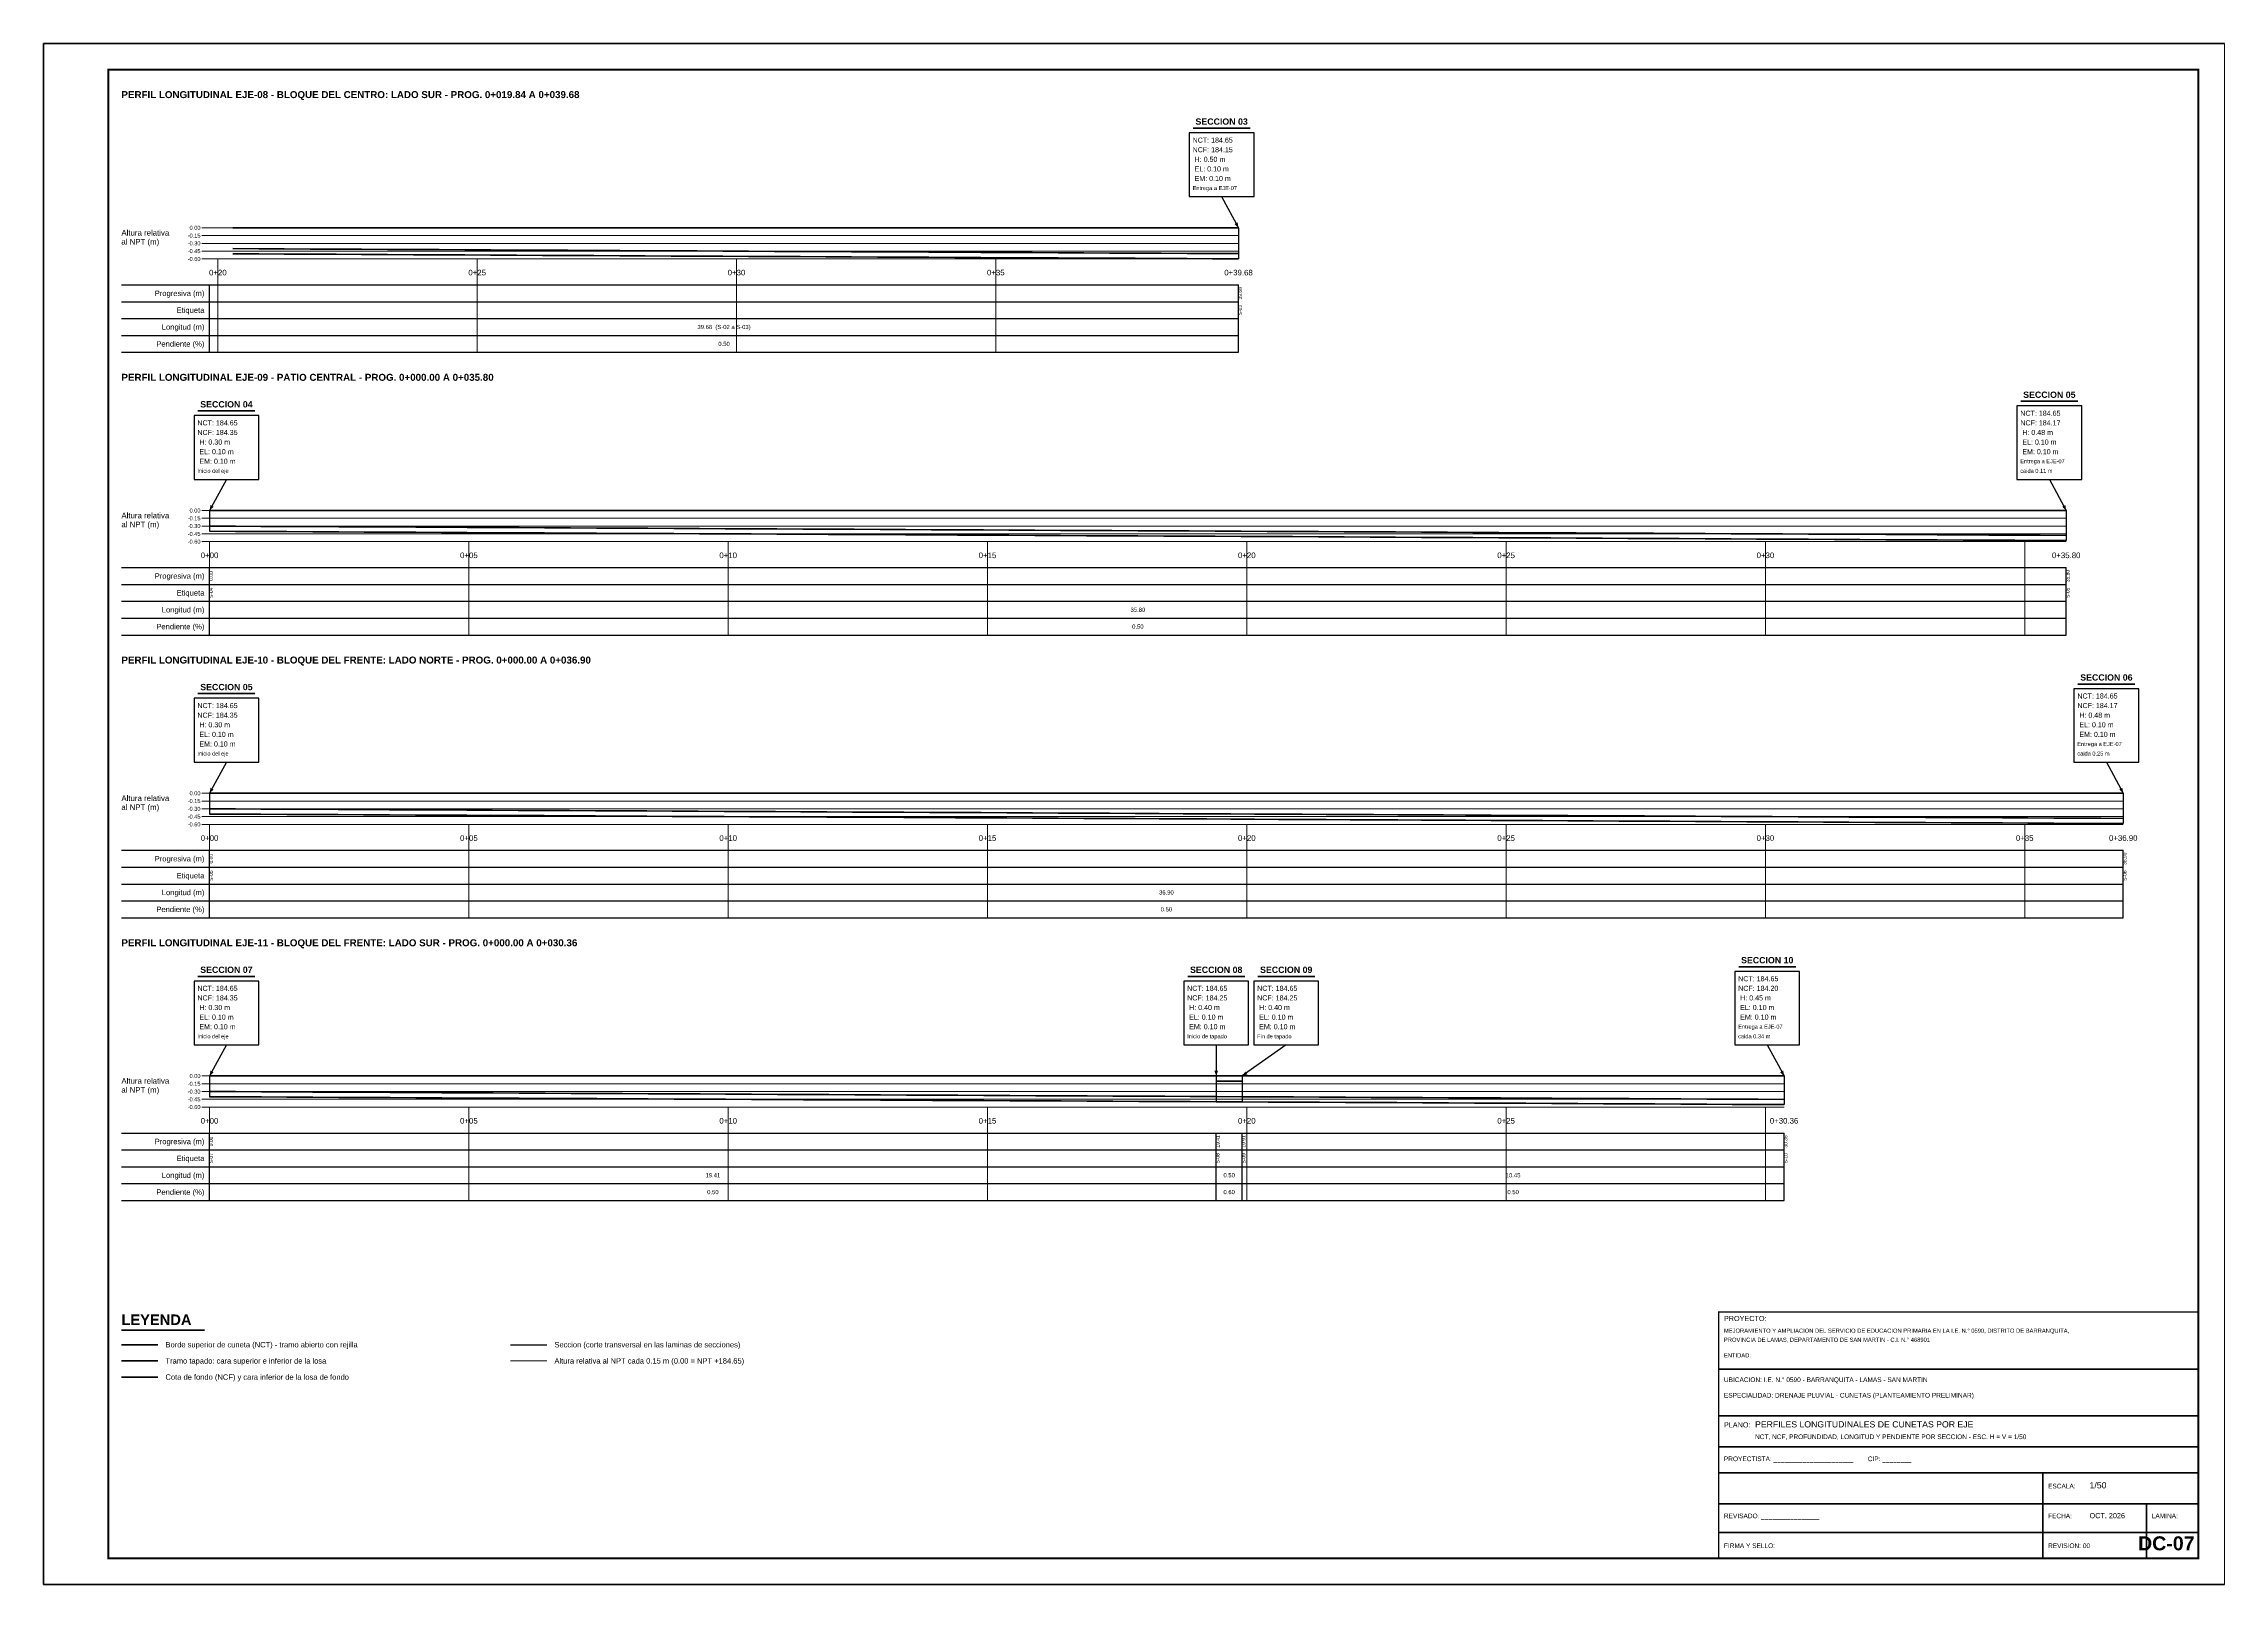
# Paper-space layout 'DC-07' of a CAD drawing. Header units: metres, sheet in millimetres. Extents: x 0 to 841, y 0 to 594.
# The model-space entities are those that its viewports show. They can reach past a viewport. Long polylines and large blocks are cut down to what shows.
import ezdxf
from ezdxf.enums import TextEntityAlignment as Align

# ---------------------------------------------------------------- set-up
doc = ezdxf.new("R2010")
doc.units = ezdxf.units.M
doc.header["$LTSCALE"] = 0.25
for name, color, linetype, lineweight in [('GRILLA', 9, 'CONTINUOUS', 13), ('MARCO', 7, 'CONTINUOUS', 50), ('PERF-FONDO', 6, 'CONTINUOUS', 35), ('PERF-NCT', 5, 'CONTINUOUS', 35), ('PERF-REF', 9, 'CONTINUOUS', 9), ('PERF-SECCION', 1, 'CONTINUOUS', 25), ('PERF-TAPA', 3, 'CONTINUOUS', 35), ('ROTULO', 7, 'CONTINUOUS', 35), ('TITULOS', 160, 'CONTINUOUS', 35)]:
    doc.layers.add(name, color=color, linetype=linetype, lineweight=lineweight)
for name, color, linetype in [('GUITARRA', 8, 'CONTINUOUS'), ('LEYENDA', 7, 'CONTINUOUS'), ('PERF-CAJA', 7, 'CONTINUOUS'), ('ROTULO-TEXTO', 7, 'CONTINUOUS'), ('TEXTOS', 7, 'CONTINUOUS')]:
    doc.layers.add(name, color=color, linetype=linetype)
doc.styles.get("Standard").update_dxf_attribs({"font": 'arial.ttf'})
doc.styles.add('TITULOS', font='arialbd.ttf')

msp = doc.modelspace()

# ---------------------------------------------------------------- linework, layer by layer
at = {"layer": 'GRILLA'}
for p, q in [((355054.265, 9249561.55), (355054.265, 9249559.75)), ((355059.265, 9249561.55), (355059.265, 9249559.75)), ((355064.265, 9249561.55), (355064.265, 9249559.75)), ((355069.265, 9249561.55), (355069.265, 9249559.75)), ((355054.105, 9249556.1), (355054.105, 9249554.3)), ((355059.105, 9249556.1), (355059.105, 9249554.3)), ((355064.105, 9249556.1), (355064.105, 9249554.3)), ((355069.105, 9249556.1), (355069.105, 9249554.3)), ((355074.105, 9249556.1), (355074.105, 9249554.3)), ((355079.105, 9249556.1), (355079.105, 9249554.3)), ((355084.105, 9249556.1), (355084.105, 9249554.3)), ((355089.105, 9249556.1), (355089.105, 9249554.3)), ((355054.105, 9249550.65), (355054.105, 9249548.85)), ((355059.105, 9249550.65), (355059.105, 9249548.85)), ((355064.105, 9249550.65), (355064.105, 9249548.85)), ((355069.105, 9249550.65), (355069.105, 9249548.85)), ((355074.105, 9249550.65), (355074.105, 9249548.85)), ((355079.105, 9249550.65), (355079.105, 9249548.85)), ((355084.105, 9249550.65), (355084.105, 9249548.85)), ((355089.105, 9249550.65), (355089.105, 9249548.85)), ((355054.105, 9249545.2), (355054.105, 9249543.4)), ((355059.105, 9249545.2), (355059.105, 9249543.4)), ((355064.105, 9249545.2), (355064.105, 9249543.4)), ((355069.105, 9249545.2), (355069.105, 9249543.4)), ((355074.105, 9249545.2), (355074.105, 9249543.4)), ((355079.105, 9249545.2), (355079.105, 9249543.4)), ((355084.105, 9249545.2), (355084.105, 9249543.4))]:
    msp.add_line(p, q, dxfattribs=at)
at = {"layer": 'GUITARRA'}
for p, q in [((355052.405, 9249561.05), (355073.945, 9249561.05)), ((355054.105, 9249559.75), (355054.105, 9249561.05)), ((355073.945, 9249559.75), (355073.945, 9249561.05)), ((355052.405, 9249560.725), (355073.945, 9249560.725)), ((355052.405, 9249560.4), (355073.945, 9249560.4)), ((355052.405, 9249560.075), (355073.945, 9249560.075)), ((355052.405, 9249559.75), (355073.945, 9249559.75)), ((355052.405, 9249555.6), (355089.905, 9249555.6)), ((355054.105, 9249554.3), (355054.105, 9249555.6)), ((355054.105, 9249554.3), (355054.105, 9249555.6)), ((355089.905, 9249554.3), (355089.905, 9249555.6)), ((355052.405, 9249555.275), (355089.905, 9249555.275)), ((355052.405, 9249554.95), (355089.905, 9249554.95)), ((355052.405, 9249554.625), (355089.905, 9249554.625)), ((355052.405, 9249554.3), (355089.905, 9249554.3)), ((355052.405, 9249550.15), (355091.005, 9249550.15)), ((355054.105, 9249548.85), (355054.105, 9249550.15)), ((355054.105, 9249548.85), (355054.105, 9249550.15)), ((355091.005, 9249548.85), (355091.005, 9249550.15)), ((355052.405, 9249549.825), (355091.005, 9249549.825)), ((355052.405, 9249549.5), (355091.005, 9249549.5)), ((355052.405, 9249549.175), (355091.005, 9249549.175)), ((355052.405, 9249548.85), (355091.005, 9249548.85)), ((355052.405, 9249544.7), (355084.465, 9249544.7)), ((355054.105, 9249543.4), (355054.105, 9249544.7)), ((355054.105, 9249543.4), (355054.105, 9249544.7)), ((355073.515, 9249543.4), (355073.515, 9249544.7)), ((355074.015, 9249543.4), (355074.015, 9249544.7)), ((355084.465, 9249543.4), (355084.465, 9249544.7)), ((355052.405, 9249544.375), (355084.465, 9249544.375)), ((355052.405, 9249544.05), (355084.465, 9249544.05)), ((355052.405, 9249543.725), (355084.465, 9249543.725)), ((355052.405, 9249543.4), (355084.465, 9249543.4))]:
    msp.add_line(p, q, dxfattribs=at)
at = {"layer": 'MARCO'}
msp.add_lwpolyline([(355050.905, 9249536), (355092.955, 9249536), (355092.955, 9249565.7), (355050.905, 9249565.7)], close=True, dxfattribs=at)
at = {"layer": 'MARCO', "const_width": 0.04}
msp.add_lwpolyline([(355052.155, 9249536.5), (355092.455, 9249536.5), (355092.455, 9249565.2), (355052.155, 9249565.2)], close=True, dxfattribs=at)
at = {"layer": 'PERF-CAJA'}
for p, q in [((355073.62, 9249562.75), (355073.945, 9249562.15)), ((355054.43, 9249557.3), (355054.105, 9249556.7)), ((355089.58, 9249557.3), (355089.905, 9249556.7)), ((355054.43, 9249551.85), (355054.105, 9249551.25)), ((355090.68, 9249551.85), (355091.005, 9249551.25)), ((355054.43, 9249546.4), (355054.105, 9249545.8)), ((355073.515, 9249546.4), (355073.515, 9249545.8)), ((355074.865, 9249546.4), (355074.015, 9249545.8)), ((355084.14, 9249546.4), (355084.465, 9249545.8))]:
    msp.add_line(p, q, dxfattribs=at)
for points in [[(355072.995, 9249562.75), (355074.245, 9249562.75), (355074.245, 9249563.98), (355072.995, 9249563.98)], [(355053.805, 9249557.3), (355055.055, 9249557.3), (355055.055, 9249558.53), (355053.805, 9249558.53)], [(355088.955, 9249557.3), (355090.205, 9249557.3), (355090.205, 9249558.715), (355088.955, 9249558.715)], [(355053.805, 9249551.85), (355055.055, 9249551.85), (355055.055, 9249553.08), (355053.805, 9249553.08)], [(355090.055, 9249551.85), (355091.305, 9249551.85), (355091.305, 9249553.265), (355090.055, 9249553.265)], [(355053.805, 9249546.4), (355055.055, 9249546.4), (355055.055, 9249547.63), (355053.805, 9249547.63)], [(355072.89, 9249546.4), (355074.14, 9249546.4), (355074.14, 9249547.63), (355072.89, 9249547.63)], [(355074.24, 9249546.4), (355075.49, 9249546.4), (355075.49, 9249547.63), (355074.24, 9249547.63)], [(355083.515, 9249546.4), (355084.765, 9249546.4), (355084.765, 9249547.815), (355083.515, 9249547.815)]]:
    msp.add_lwpolyline(points, close=True, dxfattribs=at)
for points in [[(355073.945, 9249562.15), (355073.928, 9249562.255), (355073.867, 9249562.221)], [(355054.105, 9249556.7), (355054.183, 9249556.771), (355054.122, 9249556.805)], [(355089.905, 9249556.7), (355089.888, 9249556.805), (355089.827, 9249556.771)], [(355054.105, 9249551.25), (355054.183, 9249551.321), (355054.122, 9249551.355)], [(355091.005, 9249551.25), (355090.988, 9249551.355), (355090.927, 9249551.321)], [(355054.105, 9249545.8), (355054.183, 9249545.871), (355054.122, 9249545.905)], [(355073.515, 9249545.8), (355073.55, 9249545.9), (355073.48, 9249545.9)], [(355074.015, 9249545.8), (355074.117, 9249545.829), (355074.077, 9249545.886)], [(355084.465, 9249545.8), (355084.448, 9249545.905), (355084.387, 9249545.871)]]:
    msp.add_solid(points, dxfattribs=at)
at = {"layer": 'PERF-FONDO'}
msp.add_line((355052.405, 9249539.996), (355053.105, 9249539.996), dxfattribs=at)
for points in [[(355054.555, 9249561.749), (355055.055, 9249561.746), (355055.545, 9249561.744), (355056.045, 9249561.741), (355056.545, 9249561.739), (355057.035, 9249561.736), (355057.535, 9249561.734), (355058.035, 9249561.731), (355058.535, 9249561.729), (355059.025, 9249561.726), (355059.525, 9249561.724), (355060.025, 9249561.721), (355060.525, 9249561.719), (355061.015, 9249561.716), (355061.515, 9249561.714), (355062.015, 9249561.711), (355062.505, 9249561.709), (355063.005, 9249561.706), (355063.505, 9249561.704), (355064.005, 9249561.701), (355064.495, 9249561.699), (355064.995, 9249561.696), (355065.495, 9249561.694), (355065.985, 9249561.691), (355066.485, 9249561.689), (355066.985, 9249561.686), (355067.485, 9249561.684), (355067.975, 9249561.681), (355068.475, 9249561.679), (355068.975, 9249561.676), (355069.475, 9249561.674), (355069.965, 9249561.671), (355070.465, 9249561.669), (355070.965, 9249561.667), (355071.455, 9249561.664), (355071.955, 9249561.662), (355072.455, 9249561.659), (355072.955, 9249561.657), (355073.445, 9249561.654), (355073.945, 9249561.652)], [(355054.555, 9249561.649), (355055.055, 9249561.646), (355055.545, 9249561.644), (355056.045, 9249561.641), (355056.545, 9249561.639), (355057.035, 9249561.636), (355057.535, 9249561.634), (355058.035, 9249561.631), (355058.535, 9249561.629), (355059.025, 9249561.626), (355059.525, 9249561.624), (355060.025, 9249561.621), (355060.525, 9249561.619), (355061.015, 9249561.616), (355061.515, 9249561.614), (355062.015, 9249561.611), (355062.505, 9249561.609), (355063.005, 9249561.606), (355063.505, 9249561.604), (355064.005, 9249561.601), (355064.495, 9249561.599), (355064.995, 9249561.596), (355065.495, 9249561.594), (355065.985, 9249561.591), (355066.485, 9249561.589), (355066.985, 9249561.586), (355067.485, 9249561.584), (355067.975, 9249561.581), (355068.475, 9249561.579), (355068.975, 9249561.576), (355069.475, 9249561.574), (355069.965, 9249561.571), (355070.465, 9249561.569), (355070.965, 9249561.567), (355071.455, 9249561.564), (355071.955, 9249561.562), (355072.455, 9249561.559), (355072.955, 9249561.557), (355073.445, 9249561.554), (355073.945, 9249561.552)], [(355054.105, 9249556.4), (355054.605, 9249556.398), (355055.095, 9249556.395), (355055.595, 9249556.393), (355056.095, 9249556.39), (355056.595, 9249556.388), (355057.085, 9249556.385), (355057.585, 9249556.383), (355058.085, 9249556.38), (355058.575, 9249556.378), (355059.075, 9249556.375), (355059.575, 9249556.373), (355060.075, 9249556.37), (355060.565, 9249556.368), (355061.065, 9249556.365), (355061.565, 9249556.363), (355062.065, 9249556.36), (355062.555, 9249556.358), (355063.055, 9249556.355), (355063.555, 9249556.353), (355064.045, 9249556.35), (355064.545, 9249556.348), (355065.045, 9249556.345), (355065.545, 9249556.343), (355066.035, 9249556.34), (355066.535, 9249556.338), (355067.035, 9249556.335), (355067.525, 9249556.333), (355068.025, 9249556.33), (355068.525, 9249556.328), (355069.025, 9249556.325), (355069.515, 9249556.323), (355070.015, 9249556.32), (355070.515, 9249556.318), (355071.015, 9249556.315), (355071.505, 9249556.313), (355072.005, 9249556.31), (355072.505, 9249556.308), (355072.995, 9249556.306), (355073.495, 9249556.303), (355073.995, 9249556.301), (355074.495, 9249556.298), (355074.985, 9249556.296), (355075.485, 9249556.293), (355075.985, 9249556.291), (355076.485, 9249556.288), (355076.975, 9249556.286), (355077.475, 9249556.283), (355077.975, 9249556.281), (355078.465, 9249556.278), (355078.965, 9249556.276), (355079.465, 9249556.273), (355079.965, 9249556.271), (355080.455, 9249556.268), (355080.955, 9249556.266), (355081.455, 9249556.263), (355081.945, 9249556.261), (355082.445, 9249556.258), (355082.945, 9249556.256), (355083.445, 9249556.253), (355083.935, 9249556.251), (355084.435, 9249556.248), (355084.935, 9249556.246), (355085.435, 9249556.243), (355085.925, 9249556.241), (355086.425, 9249556.238), (355086.925, 9249556.236), (355087.415, 9249556.233), (355087.915, 9249556.231), (355088.415, 9249556.228), (355088.915, 9249556.226), (355089.405, 9249556.223), (355089.905, 9249556.221)], [(355054.105, 9249556.3), (355054.605, 9249556.298), (355055.095, 9249556.295), (355055.595, 9249556.293), (355056.095, 9249556.29), (355056.595, 9249556.288), (355057.085, 9249556.285), (355057.585, 9249556.283), (355058.085, 9249556.28), (355058.575, 9249556.278), (355059.075, 9249556.275), (355059.575, 9249556.273), (355060.075, 9249556.27), (355060.565, 9249556.268), (355061.065, 9249556.265), (355061.565, 9249556.263), (355062.065, 9249556.26), (355062.555, 9249556.258), (355063.055, 9249556.255), (355063.555, 9249556.253), (355064.045, 9249556.25), (355064.545, 9249556.248), (355065.045, 9249556.245), (355065.545, 9249556.243), (355066.035, 9249556.24), (355066.535, 9249556.238), (355067.035, 9249556.235), (355067.525, 9249556.233), (355068.025, 9249556.23), (355068.525, 9249556.228), (355069.025, 9249556.225), (355069.515, 9249556.223), (355070.015, 9249556.22), (355070.515, 9249556.218), (355071.015, 9249556.215), (355071.505, 9249556.213), (355072.005, 9249556.21), (355072.505, 9249556.208), (355072.995, 9249556.206), (355073.495, 9249556.203), (355073.995, 9249556.201), (355074.495, 9249556.198), (355074.985, 9249556.196), (355075.485, 9249556.193), (355075.985, 9249556.191), (355076.485, 9249556.188), (355076.975, 9249556.186), (355077.475, 9249556.183), (355077.975, 9249556.181), (355078.465, 9249556.178), (355078.965, 9249556.176), (355079.465, 9249556.173), (355079.965, 9249556.171), (355080.455, 9249556.168), (355080.955, 9249556.166), (355081.455, 9249556.163), (355081.945, 9249556.161), (355082.445, 9249556.158), (355082.945, 9249556.156), (355083.445, 9249556.153), (355083.935, 9249556.151), (355084.435, 9249556.148), (355084.935, 9249556.146), (355085.435, 9249556.143), (355085.925, 9249556.141), (355086.425, 9249556.138), (355086.925, 9249556.136), (355087.415, 9249556.133), (355087.915, 9249556.131), (355088.415, 9249556.128), (355088.915, 9249556.126), (355089.405, 9249556.123), (355089.905, 9249556.121)], [(355054.105, 9249550.95), (355054.605, 9249550.948), (355055.095, 9249550.945), (355055.595, 9249550.943), (355056.085, 9249550.94), (355056.585, 9249550.938), (355057.075, 9249550.935), (355057.575, 9249550.933), (355058.075, 9249550.93), (355058.565, 9249550.928), (355059.065, 9249550.925), (355059.555, 9249550.923), (355060.055, 9249550.92), (355060.555, 9249550.918), (355061.045, 9249550.915), (355061.545, 9249550.913), (355062.035, 9249550.91), (355062.535, 9249550.908), (355063.025, 9249550.905), (355063.525, 9249550.903), (355064.025, 9249550.9), (355064.515, 9249550.898), (355065.015, 9249550.895), (355065.505, 9249550.893), (355066.005, 9249550.89), (355066.505, 9249550.888), (355066.995, 9249550.886), (355067.495, 9249550.883), (355067.985, 9249550.881), (355068.485, 9249550.878), (355068.985, 9249550.876), (355069.475, 9249550.873), (355069.975, 9249550.871), (355070.465, 9249550.868), (355070.965, 9249550.866), (355071.455, 9249550.863), (355071.955, 9249550.861), (355072.415, 9249550.858), (355072.875, 9249550.856), (355073.335, 9249550.854), (355073.795, 9249550.852), (355074.255, 9249550.849), (355074.715, 9249550.847), (355075.175, 9249550.845), (355075.635, 9249550.842), (355076.095, 9249550.84), (355076.555, 9249550.838), (355077.015, 9249550.835), (355077.475, 9249550.833), (355077.895, 9249550.831), (355078.325, 9249550.829), (355078.815, 9249550.826), (355079.305, 9249550.824), (355079.805, 9249550.822), (355080.295, 9249550.819), (355080.785, 9249550.817), (355081.285, 9249550.814), (355081.775, 9249550.812), (355082.265, 9249550.809), (355082.755, 9249550.807), (355083.255, 9249550.804), (355083.745, 9249550.802), (355084.235, 9249550.799), (355084.735, 9249550.797), (355085.225, 9249550.794), (355085.715, 9249550.792), (355086.215, 9249550.789), (355086.705, 9249550.787), (355087.195, 9249550.785), (355087.685, 9249550.782), (355088.185, 9249550.78), (355088.675, 9249550.777), (355089.165, 9249550.775), (355089.665, 9249550.772), (355090.155, 9249550.77), (355090.575, 9249550.768), (355091.005, 9249550.766)], [(355054.105, 9249550.85), (355054.605, 9249550.848), (355055.095, 9249550.845), (355055.595, 9249550.843), (355056.085, 9249550.84), (355056.585, 9249550.838), (355057.075, 9249550.835), (355057.575, 9249550.833), (355058.075, 9249550.83), (355058.565, 9249550.828), (355059.065, 9249550.825), (355059.555, 9249550.823), (355060.055, 9249550.82), (355060.555, 9249550.818), (355061.045, 9249550.815), (355061.545, 9249550.813), (355062.035, 9249550.81), (355062.535, 9249550.808), (355063.025, 9249550.805), (355063.525, 9249550.803), (355064.025, 9249550.8), (355064.515, 9249550.798), (355065.015, 9249550.795), (355065.505, 9249550.793), (355066.005, 9249550.79), (355066.505, 9249550.788), (355066.995, 9249550.786), (355067.495, 9249550.783), (355067.985, 9249550.781), (355068.485, 9249550.778), (355068.985, 9249550.776), (355069.475, 9249550.773), (355069.975, 9249550.771), (355070.465, 9249550.768), (355070.965, 9249550.766), (355071.455, 9249550.763), (355071.955, 9249550.761), (355072.415, 9249550.758), (355072.875, 9249550.756), (355073.335, 9249550.754), (355073.795, 9249550.752), (355074.255, 9249550.749), (355074.715, 9249550.747), (355075.175, 9249550.745), (355075.635, 9249550.742), (355076.095, 9249550.74), (355076.555, 9249550.738), (355077.015, 9249550.735), (355077.475, 9249550.733), (355077.895, 9249550.731), (355078.325, 9249550.729), (355078.815, 9249550.726), (355079.305, 9249550.724), (355079.805, 9249550.722), (355080.295, 9249550.719), (355080.785, 9249550.717), (355081.285, 9249550.714), (355081.775, 9249550.712), (355082.265, 9249550.709), (355082.755, 9249550.707), (355083.255, 9249550.704), (355083.745, 9249550.702), (355084.235, 9249550.699), (355084.735, 9249550.697), (355085.225, 9249550.694), (355085.715, 9249550.692), (355086.215, 9249550.689), (355086.705, 9249550.687), (355087.195, 9249550.685), (355087.685, 9249550.682), (355088.185, 9249550.68), (355088.675, 9249550.677), (355089.165, 9249550.675), (355089.665, 9249550.672), (355090.155, 9249550.67), (355090.575, 9249550.668), (355091.005, 9249550.666)], [(355054.105, 9249545.5), (355054.605, 9249545.498), (355055.105, 9249545.495), (355055.595, 9249545.493), (355056.095, 9249545.49), (355056.595, 9249545.488), (355057.095, 9249545.485), (355057.585, 9249545.483), (355058.085, 9249545.48), (355058.585, 9249545.478), (355059.085, 9249545.475), (355059.575, 9249545.473), (355060.075, 9249545.47), (355060.575, 9249545.468), (355061.075, 9249545.465), (355061.575, 9249545.463), (355062.065, 9249545.46), (355062.565, 9249545.458), (355063.065, 9249545.455), (355063.565, 9249545.453), (355064.055, 9249545.45), (355064.555, 9249545.448), (355065.055, 9249545.445), (355065.555, 9249545.443), (355066.045, 9249545.44), (355066.545, 9249545.438), (355067.045, 9249545.435), (355067.545, 9249545.433), (355068.045, 9249545.43), (355068.535, 9249545.428), (355069.035, 9249545.425), (355069.535, 9249545.423), (355070.035, 9249545.42), (355070.525, 9249545.418), (355071.025, 9249545.415), (355071.525, 9249545.413), (355072.025, 9249545.41), (355072.525, 9249545.408), (355073.015, 9249545.405), (355073.515, 9249545.403), (355074.015, 9249545.4), (355074.515, 9249545.398), (355075.005, 9249545.395), (355075.505, 9249545.393), (355076.005, 9249545.391), (355076.505, 9249545.388), (355076.995, 9249545.386), (355077.495, 9249545.383), (355077.995, 9249545.381), (355078.495, 9249545.378), (355078.995, 9249545.376), (355079.485, 9249545.373), (355079.985, 9249545.371), (355080.485, 9249545.368), (355080.985, 9249545.366), (355081.475, 9249545.363), (355081.975, 9249545.361), (355082.475, 9249545.358), (355082.975, 9249545.356), (355083.465, 9249545.353), (355083.965, 9249545.351), (355084.465, 9249545.348)], [(355054.105, 9249545.4), (355054.605, 9249545.398), (355055.105, 9249545.395), (355055.595, 9249545.393), (355056.095, 9249545.39), (355056.595, 9249545.388), (355057.095, 9249545.385), (355057.585, 9249545.383), (355058.085, 9249545.38), (355058.585, 9249545.378), (355059.085, 9249545.375), (355059.575, 9249545.373), (355060.075, 9249545.37), (355060.575, 9249545.368), (355061.075, 9249545.365), (355061.575, 9249545.363), (355062.065, 9249545.36), (355062.565, 9249545.358), (355063.065, 9249545.355), (355063.565, 9249545.353), (355064.055, 9249545.35), (355064.555, 9249545.348), (355065.055, 9249545.345), (355065.555, 9249545.343), (355066.045, 9249545.34), (355066.545, 9249545.338), (355067.045, 9249545.335), (355067.545, 9249545.333), (355068.045, 9249545.33), (355068.535, 9249545.328), (355069.035, 9249545.325), (355069.535, 9249545.323), (355070.035, 9249545.32), (355070.525, 9249545.318), (355071.025, 9249545.315), (355071.525, 9249545.313), (355072.025, 9249545.31), (355072.525, 9249545.308), (355073.015, 9249545.305), (355073.515, 9249545.303), (355074.015, 9249545.3), (355074.515, 9249545.298), (355075.005, 9249545.295), (355075.505, 9249545.293), (355076.005, 9249545.291), (355076.505, 9249545.288), (355076.995, 9249545.286), (355077.495, 9249545.283), (355077.995, 9249545.281), (355078.495, 9249545.278), (355078.995, 9249545.276), (355079.485, 9249545.273), (355079.985, 9249545.271), (355080.485, 9249545.268), (355080.985, 9249545.266), (355081.475, 9249545.263), (355081.975, 9249545.261), (355082.475, 9249545.258), (355082.975, 9249545.256), (355083.465, 9249545.253), (355083.965, 9249545.251), (355084.465, 9249545.248)]]:
    msp.add_lwpolyline(points, dxfattribs=at)
at = {"layer": 'PERF-NCT'}
msp.add_line((355052.405, 9249540.62), (355053.105, 9249540.62), dxfattribs=at)
for points in [[(355054.555, 9249562.15), (355055.055, 9249562.15), (355055.545, 9249562.15), (355056.045, 9249562.15), (355056.545, 9249562.15), (355057.035, 9249562.15), (355057.535, 9249562.15), (355058.035, 9249562.15), (355058.535, 9249562.15), (355059.025, 9249562.15), (355059.525, 9249562.15), (355060.025, 9249562.15), (355060.525, 9249562.15), (355061.015, 9249562.15), (355061.515, 9249562.15), (355062.015, 9249562.15), (355062.505, 9249562.15), (355063.005, 9249562.15), (355063.505, 9249562.15), (355064.005, 9249562.15), (355064.495, 9249562.15), (355064.995, 9249562.15), (355065.495, 9249562.15), (355065.985, 9249562.15), (355066.485, 9249562.15), (355066.985, 9249562.15), (355067.485, 9249562.15), (355067.975, 9249562.15), (355068.475, 9249562.15), (355068.975, 9249562.15), (355069.475, 9249562.15), (355069.965, 9249562.15), (355070.465, 9249562.15), (355070.965, 9249562.15), (355071.455, 9249562.15), (355071.955, 9249562.15), (355072.455, 9249562.15), (355072.955, 9249562.15), (355073.445, 9249562.15), (355073.945, 9249562.15)], [(355054.105, 9249556.7), (355054.605, 9249556.7), (355055.095, 9249556.7), (355055.595, 9249556.7), (355056.095, 9249556.7), (355056.595, 9249556.7), (355057.085, 9249556.7), (355057.585, 9249556.7), (355058.085, 9249556.7), (355058.575, 9249556.7), (355059.075, 9249556.7), (355059.575, 9249556.7), (355060.075, 9249556.7), (355060.565, 9249556.7), (355061.065, 9249556.7), (355061.565, 9249556.7), (355062.065, 9249556.7), (355062.555, 9249556.7), (355063.055, 9249556.7), (355063.555, 9249556.7), (355064.045, 9249556.7), (355064.545, 9249556.7), (355065.045, 9249556.7), (355065.545, 9249556.7), (355066.035, 9249556.7), (355066.535, 9249556.7), (355067.035, 9249556.7), (355067.525, 9249556.7), (355068.025, 9249556.7), (355068.525, 9249556.7), (355069.025, 9249556.7), (355069.515, 9249556.7), (355070.015, 9249556.7), (355070.515, 9249556.7), (355071.015, 9249556.7), (355071.505, 9249556.7), (355072.005, 9249556.7), (355072.505, 9249556.7), (355072.995, 9249556.7), (355073.495, 9249556.7), (355073.995, 9249556.7), (355074.495, 9249556.7), (355074.985, 9249556.7), (355075.485, 9249556.7), (355075.985, 9249556.7), (355076.485, 9249556.7), (355076.975, 9249556.7), (355077.475, 9249556.7), (355077.975, 9249556.7), (355078.465, 9249556.7), (355078.965, 9249556.7), (355079.465, 9249556.7), (355079.965, 9249556.7), (355080.455, 9249556.7), (355080.955, 9249556.7), (355081.455, 9249556.7), (355081.945, 9249556.7), (355082.445, 9249556.7), (355082.945, 9249556.7), (355083.445, 9249556.7), (355083.935, 9249556.7), (355084.435, 9249556.7), (355084.935, 9249556.7), (355085.435, 9249556.7), (355085.925, 9249556.7), (355086.425, 9249556.7), (355086.925, 9249556.7), (355087.415, 9249556.7), (355087.915, 9249556.7), (355088.415, 9249556.7), (355088.915, 9249556.7), (355089.405, 9249556.7), (355089.905, 9249556.7)], [(355054.105, 9249551.25), (355054.605, 9249551.25), (355055.095, 9249551.25), (355055.595, 9249551.25), (355056.085, 9249551.25), (355056.585, 9249551.25), (355057.075, 9249551.25), (355057.575, 9249551.25), (355058.075, 9249551.25), (355058.565, 9249551.25), (355059.065, 9249551.25), (355059.555, 9249551.25), (355060.055, 9249551.25), (355060.555, 9249551.25), (355061.045, 9249551.25), (355061.545, 9249551.25), (355062.035, 9249551.25), (355062.535, 9249551.25), (355063.025, 9249551.25), (355063.525, 9249551.25), (355064.025, 9249551.25), (355064.515, 9249551.25), (355065.015, 9249551.25), (355065.505, 9249551.25), (355066.005, 9249551.25), (355066.505, 9249551.25), (355066.995, 9249551.25), (355067.495, 9249551.25), (355067.985, 9249551.25), (355068.485, 9249551.25), (355068.985, 9249551.25), (355069.475, 9249551.25), (355069.975, 9249551.25), (355070.465, 9249551.25), (355070.965, 9249551.25), (355071.455, 9249551.25), (355071.955, 9249551.25), (355072.415, 9249551.25), (355072.875, 9249551.25), (355073.335, 9249551.25), (355073.795, 9249551.25), (355074.255, 9249551.25), (355074.715, 9249551.25), (355075.175, 9249551.25), (355075.635, 9249551.25), (355076.095, 9249551.25), (355076.555, 9249551.25), (355077.015, 9249551.25), (355077.475, 9249551.25), (355077.895, 9249551.25), (355078.325, 9249551.25), (355078.815, 9249551.25), (355079.305, 9249551.25), (355079.805, 9249551.25), (355080.295, 9249551.25), (355080.785, 9249551.25), (355081.285, 9249551.25), (355081.775, 9249551.25), (355082.265, 9249551.25), (355082.755, 9249551.25), (355083.255, 9249551.25), (355083.745, 9249551.25), (355084.235, 9249551.25), (355084.735, 9249551.25), (355085.225, 9249551.25), (355085.715, 9249551.25), (355086.215, 9249551.25), (355086.705, 9249551.25), (355087.195, 9249551.25), (355087.685, 9249551.25), (355088.185, 9249551.25), (355088.675, 9249551.25), (355089.165, 9249551.25), (355089.665, 9249551.25), (355090.155, 9249551.25), (355090.575, 9249551.25), (355091.005, 9249551.25)], [(355054.105, 9249545.8), (355054.605, 9249545.8), (355055.105, 9249545.8), (355055.595, 9249545.8), (355056.095, 9249545.8), (355056.595, 9249545.8), (355057.095, 9249545.8), (355057.585, 9249545.8), (355058.085, 9249545.8), (355058.585, 9249545.8), (355059.085, 9249545.8), (355059.575, 9249545.8), (355060.075, 9249545.8), (355060.575, 9249545.8), (355061.075, 9249545.8), (355061.575, 9249545.8), (355062.065, 9249545.8), (355062.565, 9249545.8), (355063.065, 9249545.8), (355063.565, 9249545.8), (355064.055, 9249545.8), (355064.555, 9249545.8), (355065.055, 9249545.8), (355065.555, 9249545.8), (355066.045, 9249545.8), (355066.545, 9249545.8), (355067.045, 9249545.8), (355067.545, 9249545.8), (355068.045, 9249545.8), (355068.535, 9249545.8), (355069.035, 9249545.8), (355069.535, 9249545.8), (355070.035, 9249545.8), (355070.525, 9249545.8), (355071.025, 9249545.8), (355071.525, 9249545.8), (355072.025, 9249545.8), (355072.525, 9249545.8), (355073.015, 9249545.8), (355073.515, 9249545.8)], [(355074.015, 9249545.8), (355074.515, 9249545.8), (355075.005, 9249545.8), (355075.505, 9249545.8), (355076.005, 9249545.8), (355076.505, 9249545.8), (355076.995, 9249545.8), (355077.495, 9249545.8), (355077.995, 9249545.8), (355078.495, 9249545.8), (355078.995, 9249545.8), (355079.485, 9249545.8), (355079.985, 9249545.8), (355080.485, 9249545.8), (355080.985, 9249545.8), (355081.475, 9249545.8), (355081.975, 9249545.8), (355082.475, 9249545.8), (355082.975, 9249545.8), (355083.465, 9249545.8), (355083.965, 9249545.8), (355084.465, 9249545.8)]]:
    msp.add_lwpolyline(points, dxfattribs=at)
at = {"layer": 'PERF-REF'}
for p, q in [((355053.955, 9249562.15), (355073.945, 9249562.15)), ((355053.955, 9249562), (355073.945, 9249562)), ((355053.955, 9249561.85), (355073.945, 9249561.85)), ((355053.955, 9249561.7), (355073.945, 9249561.7)), ((355053.955, 9249561.55), (355073.945, 9249561.55)), ((355053.955, 9249556.7), (355089.905, 9249556.7)), ((355053.955, 9249556.55), (355089.905, 9249556.55)), ((355053.955, 9249556.4), (355089.905, 9249556.4)), ((355053.955, 9249556.25), (355089.905, 9249556.25)), ((355053.955, 9249556.1), (355089.905, 9249556.1)), ((355053.955, 9249551.25), (355091.005, 9249551.25)), ((355053.955, 9249551.1), (355091.005, 9249551.1)), ((355053.955, 9249550.95), (355091.005, 9249550.95)), ((355053.955, 9249550.8), (355091.005, 9249550.8)), ((355053.955, 9249550.65), (355091.005, 9249550.65)), ((355053.955, 9249545.8), (355084.465, 9249545.8)), ((355053.955, 9249545.65), (355084.465, 9249545.65)), ((355053.955, 9249545.5), (355084.465, 9249545.5)), ((355053.955, 9249545.35), (355084.465, 9249545.35)), ((355053.955, 9249545.2), (355084.465, 9249545.2)), ((355059.905, 9249540.308), (355060.605, 9249540.308))]:
    msp.add_line(p, q, dxfattribs=at)
at = {"layer": 'PERF-SECCION'}
for p, q in [((355073.945, 9249562.15), (355073.945, 9249561.552)), ((355054.105, 9249556.7), (355054.105, 9249556.3)), ((355089.905, 9249556.7), (355089.905, 9249556.121)), ((355054.105, 9249551.25), (355054.105, 9249550.85)), ((355091.005, 9249551.25), (355091.005, 9249550.666)), ((355054.105, 9249545.8), (355054.105, 9249545.4)), ((355073.515, 9249545.8), (355073.515, 9249545.303)), ((355074.015, 9249545.8), (355074.015, 9249545.3)), ((355084.465, 9249545.8), (355084.465, 9249545.248)), ((355059.905, 9249540.62), (355060.605, 9249540.62))]:
    msp.add_line(p, q, dxfattribs=at)
at = {"layer": 'PERF-TAPA'}
msp.add_line((355052.405, 9249540.308), (355053.105, 9249540.308), dxfattribs=at)
for points in [[(355073.515, 9249545.8), (355074.015, 9249545.8)], [(355073.515, 9249545.7), (355074.015, 9249545.7)]]:
    msp.add_lwpolyline(points, dxfattribs=at)
at = {"layer": 'ROTULO'}
for p, q in [((355083.205, 9249540.15), (355092.455, 9249540.15)), ((355083.205, 9249539.25), (355092.455, 9249539.25)), ((355083.205, 9249538.65), (355092.455, 9249538.65)), ((355083.205, 9249538.15), (355092.455, 9249538.15)), ((355089.455, 9249538.15), (355089.455, 9249536.5)), ((355083.205, 9249537.55), (355092.455, 9249537.55)), ((355091.455, 9249537.55), (355091.455, 9249536.5)), ((355083.205, 9249537), (355092.455, 9249537))]:
    msp.add_line(p, q, dxfattribs=at)
at = {"layer": 'ROTULO', "const_width": 0.025}
msp.add_lwpolyline([(355083.205, 9249536.5), (355092.455, 9249536.5), (355092.455, 9249541.25), (355083.205, 9249541.25)], close=True, dxfattribs=at)
at = {"layer": 'TITULOS'}
for p, q in [((355073.07, 9249564.07), (355074.17, 9249564.07)), ((355053.88, 9249558.62), (355054.98, 9249558.62)), ((355089.03, 9249558.805), (355090.13, 9249558.805)), ((355053.88, 9249553.17), (355054.98, 9249553.17)), ((355090.13, 9249553.355), (355091.23, 9249553.355)), ((355053.88, 9249547.72), (355054.98, 9249547.72)), ((355072.965, 9249547.72), (355074.065, 9249547.72)), ((355074.315, 9249547.72), (355075.415, 9249547.72)), ((355083.59, 9249547.905), (355084.69, 9249547.905)), ((355052.405, 9249540.9), (355054.005, 9249540.9))]:
    msp.add_line(p, q, dxfattribs=at)

# ---------------------------------------------------------------- texts
at = {"layer": 'LEYENDA'}
for s, p in [('Borde superior de cuneta (NCT) - tramo abierto con rejilla', (355053.255, 9249540.62)), ('Seccion (corte transversal en las laminas de secciones)', (355060.755, 9249540.62)), ('Tramo tapado: cara superior e inferior de la losa', (355053.255, 9249540.308)), ('Cota de fondo (NCF) y cara inferior de la losa de fondo', (355053.255, 9249539.996)), ('Altura relativa al NPT cada 0.15 m (0.00 = NPT +184.65)', (355060.755, 9249540.308))]:
    msp.add_text(s, height=0.104, dxfattribs=at).set_placement(p, align=Align.MIDDLE_LEFT)
at = {"layer": 'ROTULO-TEXTO'}
for s, height, p in [('MEJORAMIENTO Y AMPLIACION DEL SERVICIO DE EDUCACION PRIMARIA EN LA I.E. N.° 0590, DISTRITO DE BARRANQUITA,', 0.08, (355083.305, 9249540.85)), ('PROYECTO:', 0.1, (355083.305, 9249541.075)), ('PROVINCIA DE LAMAS, DEPARTAMENTO DE SAN MARTIN - C.I. N.° 468901', 0.08, (355083.305, 9249540.675)), ('ENTIDAD:', 0.08, (355083.305, 9249540.375)), ('UBICACION: I.E. N.° 0590 - BARRANQUITA - LAMAS - SAN MARTIN', 0.09, (355083.305, 9249539.9)), ('ESPECIALIDAD: DRENAJE PLUVIAL - CUNETAS (PLANTEAMIENTO PRELIMINAR)', 0.09, (355083.305, 9249539.6)), ('PLANO:', 0.1, (355083.305, 9249539.025)), ('NCT, NCF, PROFUNDIDAD, LONGITUD Y PENDIENTE POR SECCION - ESC. H = V = 1/50', 0.09, (355083.905, 9249538.8)), ('PERFILES LONGITUDINALES DE CUNETAS POR EJE', 0.12, (355083.905, 9249539.025)), ('PROYECTISTA: ______________________        CIP: ________', 0.09, (355083.305, 9249538.375)), ('ESCALA:', 0.09, (355089.555, 9249537.85)), ('1/50', 0.12, (355090.355, 9249537.85)), ('REVISADO: ________________', 0.09, (355083.305, 9249537.275)), ('FECHA:', 0.09, (355089.555, 9249537.275)), ('OCT. 2026', 0.1, (355090.355, 9249537.275)), ('LAMINA:', 0.09, (355091.555, 9249537.275)), ('FIRMA Y SELLO:', 0.09, (355083.305, 9249536.7)), ('REVISION: 00', 0.09, (355089.555, 9249536.7))]:
    msp.add_text(s, height=height, dxfattribs=at).set_placement(p)
at = {"layer": 'TEXTOS'}
for s, height, p in [('NCT: 184.65', 0.09788, (355073.06, 9249563.84)), ('NCF: 184.15', 0.09788, (355073.06, 9249563.655)), (' H: 0.50 m', 0.0979, (355073.06, 9249563.47)), (' EL: 0.10 m', 0.09788, (355073.06, 9249563.285)), ('Entrega a EJE-07', 0.07762, (355073.06, 9249562.915)), (' EM: 0.10 m', 0.09788, (355073.06, 9249563.1)), ('NCT: 184.65', 0.09788, (355089.02, 9249558.575)), ('NCT: 184.65', 0.09788, (355053.87, 9249558.39)), ('NCF: 184.35', 0.09788, (355053.87, 9249558.205)), ('NCF: 184.17', 0.09788, (355089.02, 9249558.39)), (' H: 0.48 m', 0.0979, (355089.02, 9249558.205)), (' H: 0.30 m', 0.0979, (355053.87, 9249558.02)), (' EL: 0.10 m', 0.09788, (355053.87, 9249557.835)), (' EM: 0.10 m', 0.09788, (355053.87, 9249557.65)), ('Entrega a EJE-07', 0.07762, (355089.02, 9249557.65)), (' EL: 0.10 m', 0.09788, (355089.02, 9249558.02)), (' EM: 0.10 m', 0.09788, (355089.02, 9249557.835)), ('Inicio del eje', 0.07762, (355053.87, 9249557.465)), ('caida 0.11 m', 0.07762, (355089.02, 9249557.465)), ('NCT: 184.65', 0.09788, (355090.12, 9249553.125)), ('NCT: 184.65', 0.09788, (355053.87, 9249552.94)), ('NCF: 184.35', 0.09788, (355053.87, 9249552.755)), ('NCF: 184.17', 0.09788, (355090.12, 9249552.94)), (' H: 0.48 m', 0.0979, (355090.12, 9249552.755)), (' H: 0.30 m', 0.0979, (355053.87, 9249552.57)), (' EL: 0.10 m', 0.09788, (355053.87, 9249552.385)), (' EM: 0.10 m', 0.09788, (355053.87, 9249552.2)), ('Entrega a EJE-07', 0.07762, (355090.12, 9249552.2)), (' EL: 0.10 m', 0.09788, (355090.12, 9249552.57)), (' EM: 0.10 m', 0.09788, (355090.12, 9249552.385)), ('Inicio del eje', 0.07762, (355053.87, 9249552.015)), ('caida 0.25 m', 0.07762, (355090.12, 9249552.015)), ('NCT: 184.65', 0.09788, (355083.58, 9249547.675)), ('NCT: 184.65', 0.09788, (355053.87, 9249547.49)), ('NCF: 184.35', 0.09788, (355053.87, 9249547.305)), ('NCT: 184.65', 0.09788, (355072.955, 9249547.49)), ('NCF: 184.25', 0.09788, (355072.955, 9249547.305)), ('NCT: 184.65', 0.09788, (355074.305, 9249547.49)), ('NCF: 184.25', 0.09788, (355074.305, 9249547.305)), ('NCF: 184.20', 0.09788, (355083.58, 9249547.49)), (' H: 0.45 m', 0.0979, (355083.58, 9249547.305)), (' H: 0.30 m', 0.0979, (355053.87, 9249547.12)), (' EL: 0.10 m', 0.09788, (355053.87, 9249546.935)), (' EM: 0.10 m', 0.09788, (355053.87, 9249546.75)), (' H: 0.40 m', 0.0979, (355072.955, 9249547.12)), (' EL: 0.10 m', 0.09788, (355072.955, 9249546.935)), (' EM: 0.10 m', 0.09788, (355072.955, 9249546.75)), (' H: 0.40 m', 0.0979, (355074.305, 9249547.12)), (' EL: 0.10 m', 0.09788, (355074.305, 9249546.935)), (' EM: 0.10 m', 0.09788, (355074.305, 9249546.75)), ('Entrega a EJE-07', 0.07762, (355083.58, 9249546.75)), (' EL: 0.10 m', 0.09788, (355083.58, 9249547.12)), (' EM: 0.10 m', 0.09788, (355083.58, 9249546.935)), ('Inicio del eje', 0.07762, (355053.87, 9249546.565)), ('Inicio de tapado', 0.07762, (355072.955, 9249546.565)), ('Fin de tapado', 0.07762, (355074.305, 9249546.565)), ('caida 0.34 m', 0.07762, (355083.58, 9249546.565))]:
    msp.add_text(s, height=height, dxfattribs=at).set_placement(p, align=Align.MIDDLE_LEFT)
for s, p in [('Altura relativa', (355052.405, 9249562)), ('al NPT (m)', (355052.405, 9249561.827)), ('Altura relativa', (355052.405, 9249556.55)), ('al NPT (m)', (355052.405, 9249556.377)), ('Altura relativa', (355052.405, 9249551.1)), ('al NPT (m)', (355052.405, 9249550.927)), ('Altura relativa', (355052.405, 9249545.65)), ('al NPT (m)', (355052.405, 9249545.477))]:
    msp.add_text(s, height=0.108, dxfattribs=at).set_placement(p)
for s, height, p in [('-0.15', 0.0776, (355053.93, 9249562)), ('0.00', 0.0776, (355053.93, 9249562.15)), ('-0.30', 0.0776, (355053.93, 9249561.85)), ('-0.45', 0.0776, (355053.93, 9249561.7)), ('-0.60', 0.0776, (355053.93, 9249561.55)), ('Progresiva (m)', 0.10463, (355054.005, 9249560.887)), ('Longitud (m)', 0.10463, (355054.005, 9249560.238)), ('Etiqueta', 0.1046, (355054.005, 9249560.562)), ('Pendiente (%)', 0.10463, (355054.005, 9249559.912)), ('-0.15', 0.0776, (355053.93, 9249556.55)), ('-0.30', 0.0776, (355053.93, 9249556.4)), ('0.00', 0.0776, (355053.93, 9249556.7)), ('-0.45', 0.0776, (355053.93, 9249556.25)), ('-0.60', 0.0776, (355053.93, 9249556.1)), ('Progresiva (m)', 0.10463, (355054.005, 9249555.438)), ('Etiqueta', 0.1046, (355054.005, 9249555.113)), ('Longitud (m)', 0.10463, (355054.005, 9249554.787)), ('Pendiente (%)', 0.10463, (355054.005, 9249554.463)), ('-0.15', 0.0776, (355053.93, 9249551.1)), ('-0.30', 0.0776, (355053.93, 9249550.95)), ('0.00', 0.0776, (355053.93, 9249551.25)), ('-0.45', 0.0776, (355053.93, 9249550.8)), ('-0.60', 0.0776, (355053.93, 9249550.65)), ('Progresiva (m)', 0.10463, (355054.005, 9249549.988)), ('Etiqueta', 0.1046, (355054.005, 9249549.662)), ('Longitud (m)', 0.10463, (355054.005, 9249549.338)), ('Pendiente (%)', 0.10463, (355054.005, 9249549.012)), ('-0.15', 0.0776, (355053.93, 9249545.65)), ('-0.30', 0.0776, (355053.93, 9249545.5)), ('0.00', 0.0776, (355053.93, 9249545.8)), ('-0.45', 0.0776, (355053.93, 9249545.35)), ('-0.60', 0.0776, (355053.93, 9249545.2)), ('Progresiva (m)', 0.10463, (355054.005, 9249544.537)), ('Etiqueta', 0.1046, (355054.005, 9249544.213)), ('Longitud (m)', 0.10463, (355054.005, 9249543.887)), ('Pendiente (%)', 0.10463, (355054.005, 9249543.562))]:
    msp.add_text(s, height=height, dxfattribs=at).set_placement(p, align=Align.MIDDLE_RIGHT)
for s, p in [('0+20', (355054.265, 9249561.2)), ('0+25', (355059.265, 9249561.2)), ('0+30', (355064.265, 9249561.2)), ('0+35', (355069.265, 9249561.2)), ('0+39.68', (355073.945, 9249561.2)), ('0+00', (355054.105, 9249555.75)), ('0+05', (355059.105, 9249555.75)), ('0+10', (355064.105, 9249555.75)), ('0+15', (355069.105, 9249555.75)), ('0+20', (355074.105, 9249555.75)), ('0+25', (355079.105, 9249555.75)), ('0+30', (355084.105, 9249555.75)), ('0+35.80', (355089.905, 9249555.75)), ('0+00', (355054.105, 9249550.3)), ('0+05', (355059.105, 9249550.3)), ('0+10', (355064.105, 9249550.3)), ('0+15', (355069.105, 9249550.3)), ('0+20', (355074.105, 9249550.3)), ('0+25', (355079.105, 9249550.3)), ('0+30', (355084.105, 9249550.3)), ('0+35', (355089.105, 9249550.3)), ('0+36.90', (355091.005, 9249550.3)), ('0+00', (355054.105, 9249544.85)), ('0+05', (355059.105, 9249544.85)), ('0+10', (355064.105, 9249544.85)), ('0+15', (355069.105, 9249544.85)), ('0+20', (355074.105, 9249544.85)), ('0+25', (355079.105, 9249544.85)), ('0+30.36', (355084.465, 9249544.85))]:
    msp.add_text(s, height=0.108, dxfattribs=at).set_placement(p, align=Align.BOTTOM_CENTER)
for s, p in [('39.68', (355073.975, 9249560.887)), ('S-03', (355073.975, 9249560.562)), ('0.00', (355054.135, 9249555.438)), ('S-04', (355054.135, 9249555.113)), ('35.80', (355089.935, 9249555.438)), ('S-05', (355089.935, 9249555.113)), ('0.00', (355054.135, 9249549.988)), ('S-05', (355054.135, 9249549.662)), ('36.90', (355091.035, 9249549.988)), ('S-06', (355091.035, 9249549.662)), ('19.41', (355073.545, 9249544.537)), ('19.91', (355074.045, 9249544.537)), ('30.36', (355084.495, 9249544.537)), ('0.00', (355054.135, 9249544.537)), ('S-07', (355054.135, 9249544.213)), ('S-08', (355073.545, 9249544.213)), ('S-09', (355074.045, 9249544.213)), ('S-10', (355084.495, 9249544.213))]:
    msp.add_text(s, height=0.0675, rotation=90, dxfattribs=at).set_placement(p, align=Align.MIDDLE_CENTER)
for s, p in [('39.68  (S-02 a S-03)', (355064.025, 9249560.238)), ('0.50', (355064.025, 9249559.912)), ('35.80', (355072.005, 9249554.787)), ('0.50', (355072.005, 9249554.463)), ('36.90', (355072.555, 9249549.338)), ('0.50', (355072.555, 9249549.012)), ('19.41', (355063.81, 9249543.887)), ('0.50', (355073.765, 9249543.887)), ('10.45', (355079.24, 9249543.887)), ('0.50', (355063.81, 9249543.562)), ('0.60', (355073.765, 9249543.562)), ('0.50', (355079.24, 9249543.562))]:
    msp.add_text(s, height=0.081, dxfattribs=at).set_placement(p, align=Align.MIDDLE_CENTER)
at = {"layer": 'TITULOS', "style": 'TITULOS'}
for s, height, p in [('PERFIL LONGITUDINAL EJE-08 - BLOQUE DEL CENTRO: LADO SUR - PROG. 0+019.84 A 0+039.68', 0.135, (355052.405, 9249564.65)), ('PERFIL LONGITUDINAL EJE-09 - PATIO CENTRAL - PROG. 0+000.00 A 0+035.80', 0.135, (355052.405, 9249559.2)), ('PERFIL LONGITUDINAL EJE-10 - BLOQUE DEL FRENTE: LADO NORTE - PROG. 0+000.00 A 0+036.90', 0.135, (355052.405, 9249553.75)), ('PERFIL LONGITUDINAL EJE-11 - BLOQUE DEL FRENTE: LADO SUR - PROG. 0+000.00 A 0+030.36', 0.135, (355052.405, 9249548.3)), ('LEYENDA', 0.2025, (355052.405, 9249541))]:
    msp.add_text(s, height=height, dxfattribs=at).set_placement(p)
for s, p in [('SECCION 03', (355073.62, 9249564.1)), ('SECCION 05', (355089.58, 9249558.835)), ('SECCION 04', (355054.43, 9249558.65)), ('SECCION 06', (355090.68, 9249553.385)), ('SECCION 05', (355054.43, 9249553.2)), ('SECCION 10', (355084.14, 9249547.935)), ('SECCION 07', (355054.43, 9249547.75)), ('SECCION 08', (355073.515, 9249547.75)), ('SECCION 09', (355074.865, 9249547.75))]:
    msp.add_text(s, height=0.1215, dxfattribs=at).set_placement(p, align=Align.BOTTOM_CENTER)
msp.add_text('DC-07', height=0.27, dxfattribs=at).set_placement((355092.38, 9249536.575), align=Align.BOTTOM_RIGHT)

psp = doc.layouts.new('DC-07')

# ---------------------------------------------------------------- viewports
at = {"layer": 'MARCO'}
psp.add_viewport(center=(420.5, 297), size=(841, 594), view_center_point=(355071.93, 9249550.85), view_height=29.7, dxfattribs=at)

doc.saveas('drawing.dxf')
